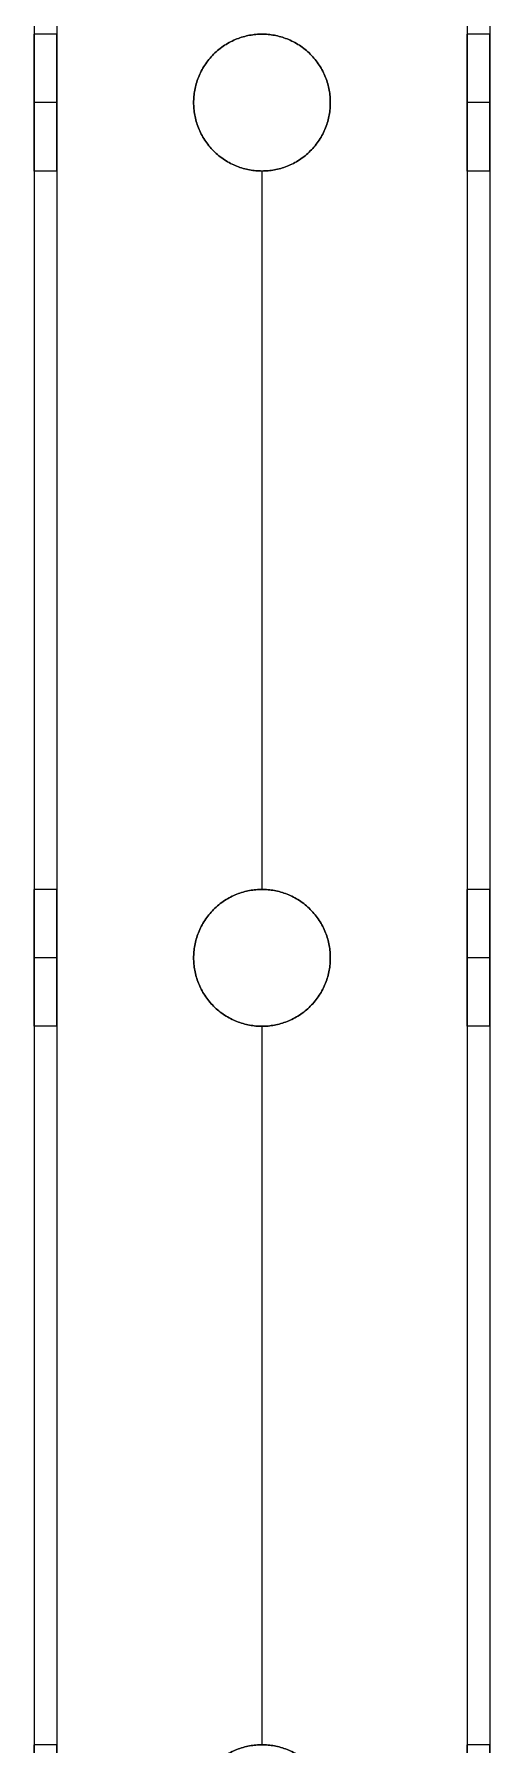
# Model space of a CAD drawing. Header units: millimetres. Extents: x 1279 to 9834, y -699 to 998.
# Drawn here: x 1414.8 to 1454.8, y -355.5 to -205.5 of the extents above; entities that cross this region are included whole.
import ezdxf

# ---------------------------------------------------------------- set-up
doc = ezdxf.new("R2010")
doc.units = ezdxf.units.MM
doc.header["$MEASUREMENT"] = 0
doc.layers.add('staal', color=7, linetype='Continuous', true_color=0x4c4c4c)

msp = doc.modelspace()

# ---------------------------------------------------------------- linework, layer by layer
at = {"layer": 'staal'}
for p, q in [((1416.75, -205.46, 1847.98), (1414.75, -205.46, 1847.98)), ((1454.75, -205.46, 1847.98), (1452.75, -205.46, 1847.98)), ((1416.75, -211.46, 1853.98), (1414.75, -211.46, 1853.98)), ((1416.75, -211.46, 1841.98), (1414.75, -211.46, 1841.98)), ((1428.75, -211.46, 1865.98), (1428.75, -211.46, 1867.98)), ((1428.75, -211.46, 1827.98), (1428.75, -211.46, 1829.98)), ((1440.75, -211.46, 1865.98), (1440.75, -211.46, 1867.98)), ((1440.75, -211.46, 1827.98), (1440.75, -211.46, 1829.98)), ((1454.75, -211.46, 1853.98), (1452.75, -211.46, 1853.98)), ((1454.75, -211.46, 1841.98), (1452.75, -211.46, 1841.98)), ((1416.75, -217.46, 1847.98), (1414.75, -217.46, 1847.98)), ((1434.75, -217.46, 1865.98), (1434.75, -217.46, 1867.98)), ((1434.75, -217.46, 1827.98), (1434.75, -217.46, 1829.98)), ((1454.75, -217.46, 1847.98), (1452.75, -217.46, 1847.98)), ((1416.75, -280.46, 1847.98), (1414.75, -280.46, 1847.98)), ((1434.75, -280.46, 1865.98), (1434.75, -280.46, 1867.98)), ((1434.75, -280.46, 1827.98), (1434.75, -280.46, 1829.98)), ((1454.75, -280.46, 1847.98), (1452.75, -280.46, 1847.98)), ((1416.75, -286.46, 1853.98), (1414.75, -286.46, 1853.98)), ((1416.75, -286.46, 1841.98), (1414.75, -286.46, 1841.98)), ((1428.75, -286.46, 1865.98), (1428.75, -286.46, 1867.98)), ((1428.75, -286.46, 1827.98), (1428.75, -286.46, 1829.98)), ((1440.75, -286.46, 1865.98), (1440.75, -286.46, 1867.98)), ((1440.75, -286.46, 1827.98), (1440.75, -286.46, 1829.98)), ((1454.75, -286.46, 1853.98), (1452.75, -286.46, 1853.98)), ((1454.75, -286.46, 1841.98), (1452.75, -286.46, 1841.98)), ((1416.75, -292.46, 1847.98), (1414.75, -292.46, 1847.98)), ((1434.75, -292.46, 1865.98), (1434.75, -292.46, 1867.98)), ((1434.75, -292.46, 1827.98), (1434.75, -292.46, 1829.98)), ((1454.75, -292.46, 1847.98), (1452.75, -292.46, 1847.98)), ((1416.75, -355.46, 1847.98), (1414.75, -355.46, 1847.98)), ((1434.75, -355.46, 1865.98), (1434.75, -355.46, 1867.98)), ((1434.75, -355.46, 1827.98), (1434.75, -355.46, 1829.98)), ((1454.75, -355.46, 1847.98), (1452.75, -355.46, 1847.98))]:
    msp.add_line(p, q, dxfattribs=at)
for points in [[(1414.75, 669.04, 1827.98), (1414.75, 51.04, 1827.98), (1414.75, -566.96, 1827.98)], [(1414.75, 669.04, 1867.98), (1414.75, 51.04, 1867.98), (1414.75, -566.96, 1867.98)], [(1416.75, 669.04, 1865.98), (1416.75, 51.04, 1865.98), (1416.75, -566.96, 1865.98)], [(1416.75, 669.04, 1829.98), (1416.75, 51.04, 1829.98), (1416.75, -566.96, 1829.98)], [(1452.75, 669.04, 1865.98), (1452.75, 51.04, 1865.98), (1452.75, -566.96, 1865.98)], [(1452.75, 669.04, 1829.98), (1452.75, 51.04, 1829.98), (1452.75, -566.96, 1829.98)], [(1454.75, 669.04, 1827.98), (1454.75, 51.04, 1827.98), (1454.75, -566.96, 1827.98)], [(1454.75, 669.04, 1867.98), (1454.75, 51.04, 1867.98), (1454.75, -566.96, 1867.98)], [(1414.75, -217.46, 1847.98), (1414.75, -248.96, 1847.98), (1414.75, -280.46, 1847.98)], [(1416.75, -217.46, 1847.98), (1416.75, -248.96, 1847.98), (1416.75, -280.46, 1847.98)], [(1434.75, -217.46, 1827.98), (1434.75, -248.96, 1827.98), (1434.75, -280.46, 1827.98)], [(1434.75, -217.46, 1867.98), (1434.75, -248.96, 1867.98), (1434.75, -280.46, 1867.98)], [(1434.75, -217.46, 1865.98), (1434.75, -248.96, 1865.98), (1434.75, -280.46, 1865.98)], [(1434.75, -217.46, 1829.98), (1434.75, -248.96, 1829.98), (1434.75, -280.46, 1829.98)], [(1452.75, -217.46, 1847.98), (1452.75, -248.96, 1847.98), (1452.75, -280.46, 1847.98)], [(1454.75, -217.46, 1847.98), (1454.75, -248.96, 1847.98), (1454.75, -280.46, 1847.98)], [(1414.75, -292.46, 1847.98), (1414.75, -323.96, 1847.98), (1414.75, -355.46, 1847.98)], [(1416.75, -292.46, 1847.98), (1416.75, -323.96, 1847.98), (1416.75, -355.46, 1847.98)], [(1434.75, -292.46, 1827.98), (1434.75, -323.96, 1827.98), (1434.75, -355.46, 1827.98)], [(1434.75, -292.46, 1867.98), (1434.75, -323.96, 1867.98), (1434.75, -355.46, 1867.98)], [(1434.75, -292.46, 1865.98), (1434.75, -323.96, 1865.98), (1434.75, -355.46, 1865.98)], [(1434.75, -292.46, 1829.98), (1434.75, -323.96, 1829.98), (1434.75, -355.46, 1829.98)], [(1452.75, -292.46, 1847.98), (1452.75, -323.96, 1847.98), (1452.75, -355.46, 1847.98)], [(1454.75, -292.46, 1847.98), (1454.75, -323.96, 1847.98), (1454.75, -355.46, 1847.98)]]:
    msp.add_open_spline(points, degree=2, dxfattribs=at)
for points, weights, knots in [([(1414.75, -211.46, 1853.98), (1414.75, -217.46, 1853.98), (1414.75, -217.46, 1847.98), (1414.75, -217.46, 1841.98), (1414.75, -211.46, 1841.98), (1414.75, -205.46, 1841.98), (1414.75, -205.46, 1847.98), (1414.75, -205.46, 1853.98), (1414.75, -211.46, 1853.98)], [1, 0.707106781187, 1, 0.707106781187, 1, 0.707106781187, 1, 0.707106781187, 1], [0, 0, 0, 7.853982, 7.853982, 15.707963, 15.707963, 23.561945, 23.561945, 31.415927, 31.415927, 31.415927]), ([(1416.75, -211.46, 1853.98), (1416.75, -205.46, 1853.98), (1416.75, -205.46, 1847.98), (1416.75, -205.46, 1841.98), (1416.75, -211.46, 1841.98), (1416.75, -217.46, 1841.98), (1416.75, -217.46, 1847.98), (1416.75, -217.46, 1853.98), (1416.75, -211.46, 1853.98)], [1, 0.707106781187, 1, 0.707106781187, 1, 0.707106781187, 1, 0.707106781187, 1], [-31.415927, -31.415927, -31.415927, -23.561945, -23.561945, -15.707963, -15.707963, -7.853982, -7.853982, 0, 0, 0]), ([(1428.75, -211.46, 1827.98), (1428.75, -217.46, 1827.98), (1434.75, -217.46, 1827.98), (1440.75, -217.46, 1827.98), (1440.75, -211.46, 1827.98), (1440.75, -205.46, 1827.98), (1434.75, -205.46, 1827.98), (1428.75, -205.46, 1827.98), (1428.75, -211.46, 1827.98)], [0.999999860338, 0.707106851018, 1, 0.707106781187, 1, 0.707106781187, 1, 0.707106781187, 1], [0, 0, 0, 7.85398, 7.85398, 15.707962, 15.707962, 23.561944, 23.561944, 31.415927, 31.415927, 31.415927]), ([(1428.75, -211.46, 1867.98), (1428.75, -205.46, 1867.98), (1434.75, -205.46, 1867.98), (1440.75, -205.46, 1867.98), (1440.75, -211.46, 1867.98), (1440.75, -217.46, 1867.98), (1434.75, -217.46, 1867.98), (1428.75, -217.46, 1867.98), (1428.75, -211.46, 1867.98)], [1, 0.707106781187, 1, 0.707106781187, 1, 0.707106781187, 1, 0.707106781187, 1], [-31.415927, -31.415927, -31.415927, -23.561945, -23.561945, -15.707963, -15.707963, -7.853982, -7.853982, 0, 0, 0]), ([(1428.75, -211.46, 1865.98), (1428.75, -217.46, 1865.98), (1434.75, -217.46, 1865.98), (1440.75, -217.46, 1865.98), (1440.75, -211.46, 1865.98), (1440.75, -205.46, 1865.98), (1434.75, -205.46, 1865.98), (1428.75, -205.46, 1865.98), (1428.75, -211.46, 1865.98)], [1, 0.707106781187, 1, 0.707106781187, 1, 0.707106781187, 1, 0.707106781187, 1], [0, 0, 0, 7.853982, 7.853982, 15.707963, 15.707963, 23.561945, 23.561945, 31.415927, 31.415927, 31.415927]), ([(1428.75, -211.46, 1829.98), (1428.75, -205.46, 1829.98), (1434.75, -205.46, 1829.98), (1440.75, -205.46, 1829.98), (1440.75, -211.46, 1829.98), (1440.75, -217.46, 1829.98), (1434.75, -217.46, 1829.98), (1428.75, -217.46, 1829.98), (1428.75, -211.46, 1829.98)], [1, 0.707106781187, 1, 0.707106781187, 1, 0.707106781187, 1, 0.707106781187, 1], [-31.415927, -31.415927, -31.415927, -23.561945, -23.561945, -15.707963, -15.707963, -7.853982, -7.853982, 0, 0, 0]), ([(1428.75, -211.46, 1827.98), (1428.75, -217.46, 1827.98), (1434.75, -217.46, 1827.98), (1440.75, -217.46, 1827.98), (1440.75, -211.46, 1827.98), (1440.75, -205.46, 1827.98), (1434.75, -205.46, 1827.98), (1428.75, -205.46, 1827.98), (1428.75, -211.46, 1827.98)], [1, 0.707106781187, 1, 0.707106781187, 1, 0.707106781187, 1, 0.707106781187, 1], [0, 0, 0, 7.853982, 7.853982, 15.707963, 15.707963, 23.561945, 23.561945, 31.415927, 31.415927, 31.415927]), ([(1452.75, -211.46, 1853.98), (1452.75, -217.46, 1853.98), (1452.75, -217.46, 1847.98), (1452.75, -217.46, 1841.98), (1452.75, -211.46, 1841.98), (1452.75, -205.46, 1841.98), (1452.75, -205.46, 1847.98), (1452.75, -205.46, 1853.98), (1452.75, -211.46, 1853.98)], [1, 0.707106781187, 1, 0.707106781187, 1, 0.707106781187, 1, 0.707106781187, 1], [0, 0, 0, 7.853982, 7.853982, 15.707963, 15.707963, 23.561945, 23.561945, 31.415927, 31.415927, 31.415927]), ([(1454.75, -211.46, 1853.98), (1454.75, -205.46, 1853.98), (1454.75, -205.46, 1847.98), (1454.75, -205.46, 1841.98), (1454.75, -211.46, 1841.98), (1454.75, -217.46, 1841.98), (1454.75, -217.46, 1847.98), (1454.75, -217.46, 1853.98), (1454.75, -211.46, 1853.98)], [1, 0.707106781187, 1, 0.707106781187, 1, 0.707106781187, 1, 0.707106851018, 0.999999860338], [-31.415927, -31.415927, -31.415927, -23.561944, -23.561944, -15.707962, -15.707962, -7.85398, -7.85398, 0, 0, 0]), ([(1414.75, -286.46, 1853.98), (1414.75, -292.46, 1853.98), (1414.75, -292.46, 1847.98), (1414.75, -292.46, 1841.98), (1414.75, -286.46, 1841.98), (1414.75, -280.46, 1841.98), (1414.75, -280.46, 1847.98), (1414.75, -280.46, 1853.98), (1414.75, -286.46, 1853.98)], [1, 0.707106781187, 1, 0.707106781187, 1, 0.707106781187, 1, 0.707106781187, 1], [0, 0, 0, 7.853982, 7.853982, 15.707963, 15.707963, 23.561945, 23.561945, 31.415927, 31.415927, 31.415927]), ([(1416.75, -286.46, 1853.98), (1416.75, -280.46, 1853.98), (1416.75, -280.46, 1847.98), (1416.75, -280.46, 1841.98), (1416.75, -286.46, 1841.98), (1416.75, -292.46, 1841.98), (1416.75, -292.46, 1847.98), (1416.75, -292.46, 1853.98), (1416.75, -286.46, 1853.98)], [1, 0.707106781187, 1, 0.707106781187, 1, 0.707106781187, 1, 0.707106781187, 1], [-31.415927, -31.415927, -31.415927, -23.561945, -23.561945, -15.707963, -15.707963, -7.853982, -7.853982, 0, 0, 0]), ([(1428.75, -286.46, 1827.98), (1428.75, -292.46, 1827.98), (1434.75, -292.46, 1827.98), (1440.75, -292.46, 1827.98), (1440.75, -286.46, 1827.98), (1440.75, -280.46, 1827.98), (1434.75, -280.46, 1827.98), (1428.75, -280.46, 1827.98), (1428.75, -286.46, 1827.98)], [0.999999860338, 0.707106851018, 1, 0.707106781187, 1, 0.707106781187, 1, 0.707106781187, 1], [0, 0, 0, 7.85398, 7.85398, 15.707962, 15.707962, 23.561944, 23.561944, 31.415927, 31.415927, 31.415927]), ([(1428.75, -286.46, 1867.98), (1428.75, -280.46, 1867.98), (1434.75, -280.46, 1867.98), (1440.75, -280.46, 1867.98), (1440.75, -286.46, 1867.98), (1440.75, -292.46, 1867.98), (1434.75, -292.46, 1867.98), (1428.75, -292.46, 1867.98), (1428.75, -286.46, 1867.98)], [1, 0.707106781187, 1, 0.707106781187, 1, 0.707106781187, 1, 0.707106851018, 0.999999860338], [-31.415927, -31.415927, -31.415927, -23.561944, -23.561944, -15.707962, -15.707962, -7.85398, -7.85398, 0, 0, 0]), ([(1428.75, -286.46, 1865.98), (1428.75, -292.46, 1865.98), (1434.75, -292.46, 1865.98), (1440.75, -292.46, 1865.98), (1440.75, -286.46, 1865.98), (1440.75, -280.46, 1865.98), (1434.75, -280.46, 1865.98), (1428.75, -280.46, 1865.98), (1428.75, -286.46, 1865.98)], [0.999999860338, 0.707106851018, 1, 0.707106781187, 1, 0.707106781187, 1, 0.707106851018, 0.999999860338], [0, 0, 0, 7.853981, 7.853981, 15.707963, 15.707963, 23.561946, 23.561946, 31.415927, 31.415927, 31.415927]), ([(1428.75, -286.46, 1829.98), (1428.75, -280.46, 1829.98), (1434.75, -280.46, 1829.98), (1440.75, -280.46, 1829.98), (1440.75, -286.46, 1829.98), (1440.75, -292.46, 1829.98), (1434.75, -292.46, 1829.98), (1428.75, -292.46, 1829.98), (1428.75, -286.46, 1829.98)], [0.999999860338, 0.707106851018, 1, 0.707106781187, 1, 0.707106781187, 1, 0.707106851018, 0.999999860338], [-31.415927, -31.415927, -31.415927, -23.561946, -23.561946, -15.707963, -15.707963, -7.853981, -7.853981, 0, 0, 0]), ([(1428.75, -286.46, 1827.98), (1428.75, -292.46, 1827.98), (1434.75, -292.46, 1827.98), (1440.75, -292.46, 1827.98), (1440.75, -286.46, 1827.98), (1440.75, -280.46, 1827.98), (1434.75, -280.46, 1827.98), (1428.75, -280.46, 1827.98), (1428.75, -286.46, 1827.98)], [1, 0.707106781187, 1, 0.707106781187, 1, 0.707106781187, 1, 0.707106781187, 1], [0, 0, 0, 7.853982, 7.853982, 15.707963, 15.707963, 23.561945, 23.561945, 31.415927, 31.415927, 31.415927]), ([(1452.75, -286.46, 1853.98), (1452.75, -292.46, 1853.98), (1452.75, -292.46, 1847.98), (1452.75, -292.46, 1841.98), (1452.75, -286.46, 1841.98), (1452.75, -280.46, 1841.98), (1452.75, -280.46, 1847.98), (1452.75, -280.46, 1853.98), (1452.75, -286.46, 1853.98)], [1, 0.707106781187, 1, 0.707106781187, 1, 0.707106781187, 1, 0.707106781187, 1], [0, 0, 0, 7.853982, 7.853982, 15.707963, 15.707963, 23.561945, 23.561945, 31.415927, 31.415927, 31.415927]), ([(1454.75, -286.46, 1853.98), (1454.75, -280.46, 1853.98), (1454.75, -280.46, 1847.98), (1454.75, -280.46, 1841.98), (1454.75, -286.46, 1841.98), (1454.75, -292.46, 1841.98), (1454.75, -292.46, 1847.98), (1454.75, -292.46, 1853.98), (1454.75, -286.46, 1853.98)], [1, 0.707106781187, 1, 0.707106781187, 1, 0.707106781187, 1, 0.707106781187, 1], [-31.415927, -31.415927, -31.415927, -23.561945, -23.561945, -15.707963, -15.707963, -7.853982, -7.853982, 0, 0, 0]), ([(1414.75, -361.46, 1853.98), (1414.75, -367.46, 1853.98), (1414.75, -367.46, 1847.98), (1414.75, -367.46, 1841.98), (1414.75, -361.46, 1841.98), (1414.75, -355.46, 1841.98), (1414.75, -355.46, 1847.98), (1414.75, -355.46, 1853.98), (1414.75, -361.46, 1853.98)], [1, 0.707106781187, 1, 0.707106781187, 1, 0.707106781187, 1, 0.707106781187, 1], [0, 0, 0, 7.853982, 7.853982, 15.707963, 15.707963, 23.561945, 23.561945, 31.415927, 31.415927, 31.415927]), ([(1416.75, -361.46, 1853.98), (1416.75, -355.46, 1853.98), (1416.75, -355.46, 1847.98), (1416.75, -355.46, 1841.98), (1416.75, -361.46, 1841.98), (1416.75, -367.46, 1841.98), (1416.75, -367.46, 1847.98), (1416.75, -367.46, 1853.98), (1416.75, -361.46, 1853.98)], [1, 0.707106781187, 1, 0.707106781187, 1, 0.707106781187, 1, 0.707106781187, 1], [-31.415927, -31.415927, -31.415927, -23.561945, -23.561945, -15.707963, -15.707963, -7.853982, -7.853982, 0, 0, 0]), ([(1428.75, -361.46, 1827.98), (1428.75, -367.46, 1827.98), (1434.75, -367.46, 1827.98), (1440.75, -367.46, 1827.98), (1440.75, -361.46, 1827.98), (1440.75, -355.46, 1827.98), (1434.75, -355.46, 1827.98), (1428.75, -355.46, 1827.98), (1428.75, -361.46, 1827.98)], [1, 0.707106781187, 1, 0.707106781187, 1, 0.707106781187, 1, 0.707106781187, 1], [0, 0, 0, 7.853982, 7.853982, 15.707963, 15.707963, 23.561945, 23.561945, 31.415927, 31.415927, 31.415927]), ([(1428.75, -361.46, 1867.98), (1428.75, -355.46, 1867.98), (1434.75, -355.46, 1867.98), (1440.75, -355.46, 1867.98), (1440.75, -361.46, 1867.98), (1440.75, -367.46, 1867.98), (1434.75, -367.46, 1867.98), (1428.75, -367.46, 1867.98), (1428.75, -361.46, 1867.98)], [1, 0.707106781187, 1, 0.707106781187, 1, 0.707106781187, 1, 0.707106781187, 1], [-31.415927, -31.415927, -31.415927, -23.561945, -23.561945, -15.707963, -15.707963, -7.853982, -7.853982, 0, 0, 0]), ([(1428.75, -361.46, 1865.98), (1428.75, -367.46, 1865.98), (1434.75, -367.46, 1865.98), (1440.75, -367.46, 1865.98), (1440.75, -361.46, 1865.98), (1440.75, -355.46, 1865.98), (1434.75, -355.46, 1865.98), (1428.75, -355.46, 1865.98), (1428.75, -361.46, 1865.98)], [0.999999860338, 0.707106851018, 1, 0.707106781187, 1, 0.707106781187, 1, 0.707106851018, 0.999999860338], [0, 0, 0, 7.853981, 7.853981, 15.707963, 15.707963, 23.561946, 23.561946, 31.415927, 31.415927, 31.415927]), ([(1428.75, -361.46, 1829.98), (1428.75, -355.46, 1829.98), (1434.75, -355.46, 1829.98), (1440.75, -355.46, 1829.98), (1440.75, -361.46, 1829.98), (1440.75, -367.46, 1829.98), (1434.75, -367.46, 1829.98), (1428.75, -367.46, 1829.98), (1428.75, -361.46, 1829.98)], [0.999999860338, 0.707106851018, 1, 0.707106781187, 1, 0.707106781187, 1, 0.707106851018, 0.999999860338], [-31.415927, -31.415927, -31.415927, -23.561946, -23.561946, -15.707963, -15.707963, -7.853981, -7.853981, 0, 0, 0]), ([(1428.75, -361.46, 1827.98), (1428.75, -367.46, 1827.98), (1434.75, -367.46, 1827.98), (1440.75, -367.46, 1827.98), (1440.75, -361.46, 1827.98), (1440.75, -355.46, 1827.98), (1434.75, -355.46, 1827.98), (1428.75, -355.46, 1827.98), (1428.75, -361.46, 1827.98)], [1, 0.707106781187, 1, 0.707106781187, 1, 0.707106781187, 1, 0.707106781187, 1], [0, 0, 0, 7.853982, 7.853982, 15.707963, 15.707963, 23.561945, 23.561945, 31.415927, 31.415927, 31.415927]), ([(1452.75, -361.46, 1853.98), (1452.75, -367.46, 1853.98), (1452.75, -367.46, 1847.98), (1452.75, -367.46, 1841.98), (1452.75, -361.46, 1841.98), (1452.75, -355.46, 1841.98), (1452.75, -355.46, 1847.98), (1452.75, -355.46, 1853.98), (1452.75, -361.46, 1853.98)], [1, 0.707106781187, 1, 0.707106781187, 1, 0.707106781187, 1, 0.707106781187, 1], [0, 0, 0, 7.853982, 7.853982, 15.707963, 15.707963, 23.561945, 23.561945, 31.415927, 31.415927, 31.415927]), ([(1454.75, -361.46, 1853.98), (1454.75, -355.46, 1853.98), (1454.75, -355.46, 1847.98), (1454.75, -355.46, 1841.98), (1454.75, -361.46, 1841.98), (1454.75, -367.46, 1841.98), (1454.75, -367.46, 1847.98), (1454.75, -367.46, 1853.98), (1454.75, -361.46, 1853.98)], [1, 0.707106781187, 1, 0.707106781187, 1, 0.707106781187, 1, 0.707106781187, 1], [-31.415927, -31.415927, -31.415927, -23.561945, -23.561945, -15.707963, -15.707963, -7.853982, -7.853982, 0, 0, 0])]:
    msp.add_rational_spline(points, weights, degree=2, knots=knots, dxfattribs=at)

doc.saveas('drawing.dxf')
